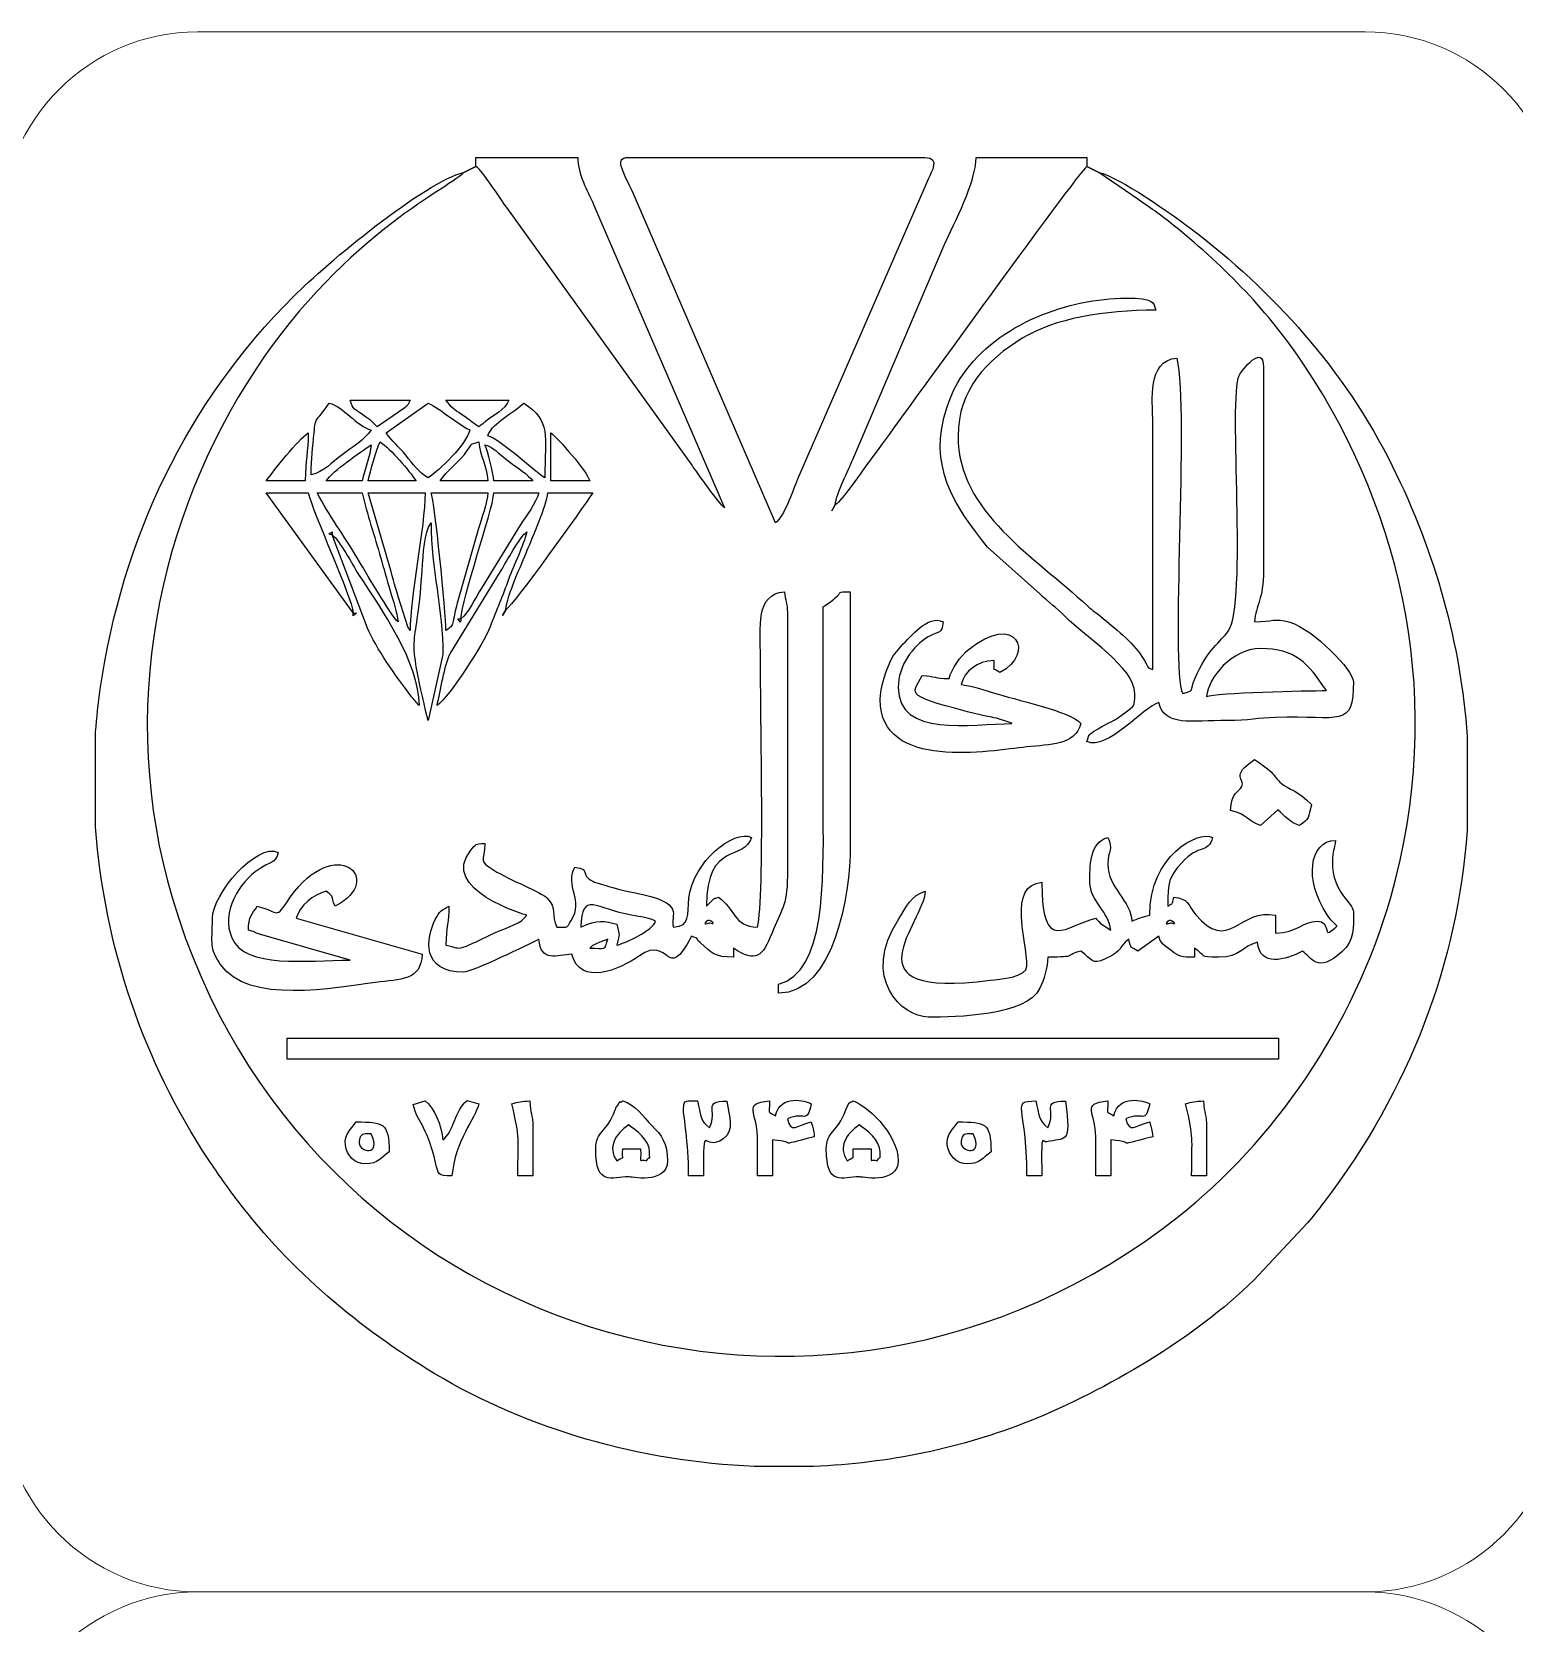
# Model space of a CAD drawing. Header units: millimetres. Extents: x -591 to 604, y 170 to 320.
# Drawn here: x -490.3 to -442.9, y 269.1 to 319.9 of the extents above; entities that cross this region are included whole.
import ezdxf

# ---------------------------------------------------------------- set-up
doc = ezdxf.new("R2010")
doc.units = ezdxf.units.MM
doc.header["$MEASUREMENT"] = 0
doc.layers.add('Layer 1', color=7, linetype='Continuous')

msp = doc.modelspace()

# ---------------------------------------------------------------- linework, layer by layer
at = {"layer": 'Layer 1', "color": 250, "lineweight": 18}
for points in [[(-484.9708, 319.8725), (-484.9708, 319.8725), (-447.6834, 319.8725), (-447.6834, 319.8725), (-444.2375, 319.8725), (-441.4271, 317.0621), (-441.4271, 313.6162), (-441.4271, 313.6162), (-441.4271, 276.3288), (-441.4271, 276.3288), (-441.4271, 272.8829), (-444.2375, 270.0725), (-447.6834, 270.0725), (-447.6834, 270.0725), (-484.9708, 270.0725), (-484.9708, 270.0725), (-488.4167, 270.0725), (-491.2271, 272.8829), (-491.2271, 276.3288), (-491.2271, 276.3288), (-491.2271, 313.6162), (-491.2271, 313.6162), (-491.2271, 317.0621), (-488.4167, 319.8725), (-484.9708, 319.8725)], [(-484.9708, 270.0725), (-484.9708, 270.0725), (-447.6834, 270.0725), (-447.6834, 270.0725), (-444.2375, 270.0725), (-441.4271, 267.2621), (-441.4271, 263.8162), (-441.4271, 263.8162), (-441.4271, 226.5288), (-441.4271, 226.5288), (-441.4271, 223.0829), (-444.2375, 220.2725), (-447.6834, 220.2725), (-447.6834, 220.2725), (-484.9708, 220.2725), (-484.9708, 220.2725), (-488.4167, 220.2725), (-491.2271, 223.0829), (-491.2271, 226.5288), (-491.2271, 226.5288), (-491.2271, 263.8162), (-491.2271, 263.8162), (-491.2271, 267.2621), (-488.4167, 270.0725), (-484.9708, 270.0725)]]:
    msp.add_open_spline(points, degree=3, knots=[0, 0, 0, 0, 0.125, 0.125, 0.125, 0.25, 0.25, 0.25, 0.375, 0.375, 0.375, 0.5, 0.5, 0.5, 0.625, 0.625, 0.625, 0.75, 0.75, 0.75, 0.875, 0.875, 0.875, 1, 1, 1, 1], dxfattribs=at)
at = {"layer": 'Layer 1', "color": 240}
for points, knots in [([(-476.2717, 315.4831), (-476.2717, 315.4831), (-476.4629, 315.3875), (-476.4629, 315.3875), (-476.4629, 315.3875), (-476.2717, 315.4831), (-476.2717, 315.4831)], [0, 0, 0, 0, 0.5, 0.5, 0.5, 1, 1, 1, 1]), ([(-476.0804, 315.5787), (-476.0804, 315.5787), (-476.2717, 315.4831), (-476.2717, 315.4831), (-476.2717, 315.4831), (-476.0804, 315.5787), (-476.0804, 315.5787)], [0, 0, 0, 0, 0.5, 0.5, 0.5, 1, 1, 1, 1]), ([(-476.0804, 315.5787), (-475.8498, 315.4096), (-475.3298, 314.5777), (-475.0973, 314.267), (-475.0973, 314.267), (-469.1768, 306.0356), (-469.1768, 306.0356), (-469.0064, 305.7854), (-468.3075, 304.7977), (-468.1439, 304.678), (-468.1439, 304.678), (-472.3247, 314.3622), (-472.3247, 314.3622), (-472.5188, 314.8163), (-472.8294, 315.3037), (-472.8294, 315.8656), (-472.8294, 315.8656), (-476.0804, 315.8656), (-476.0804, 315.8656), (-476.0804, 315.8656), (-476.0804, 315.5787), (-476.0804, 315.5787)], [0, 0, 0, 0, 0.1428571, 0.1428571, 0.1428571, 0.2857143, 0.2857143, 0.2857143, 0.4285714, 0.4285714, 0.4285714, 0.5714286, 0.5714286, 0.5714286, 0.7142857, 0.7142857, 0.7142857, 0.8571429, 0.8571429, 0.8571429, 1, 1, 1, 1]), ([(-466.5184, 304.1999), (-466.2313, 304.4104), (-465.9843, 305.1724), (-465.8081, 305.5932), (-465.8081, 305.5932), (-461.6333, 315.1944), (-461.6333, 315.1944), (-461.5437, 315.3854), (-461.2409, 315.8656), (-461.7375, 315.8656), (-461.7375, 315.8656), (-471.2037, 315.8656), (-471.2037, 315.8656), (-471.7265, 315.8656), (-471.3204, 315.3359), (-470.9862, 314.5534), (-470.9862, 314.5534), (-466.5184, 304.1999), (-466.5184, 304.1999)], [0, 0, 0, 0, 0.1666667, 0.1666667, 0.1666667, 0.3333333, 0.3333333, 0.3333333, 0.5, 0.5, 0.5, 0.6666667, 0.6666667, 0.6666667, 0.8333333, 0.8333333, 0.8333333, 1, 1, 1, 1]), ([(-464.606, 304.7736), (-464.3844, 304.922), (-463.8098, 305.7717), (-463.595, 306.0575), (-462.8963, 306.9873), (-456.8695, 315.3622), (-456.5739, 315.5787), (-456.5739, 315.5787), (-456.5739, 315.8656), (-456.5739, 315.8656), (-456.5739, 315.8656), (-460.1119, 315.8656), (-460.1119, 315.8656), (-460.1119, 315.0549), (-460.8009, 313.802), (-461.131, 313.06), (-461.131, 313.06), (-464.0459, 306.2215), (-464.0459, 306.2215), (-464.1788, 305.8995), (-464.576, 305.1346), (-464.606, 304.7736)], [0, 0, 0, 0, 0.1428571, 0.1428571, 0.1428571, 0.2857143, 0.2857143, 0.2857143, 0.4285714, 0.4285714, 0.4285714, 0.5714286, 0.5714286, 0.5714286, 0.7142857, 0.7142857, 0.7142857, 0.8571429, 0.8571429, 0.8571429, 1, 1, 1, 1]), ([(-456.3826, 315.4831), (-456.3826, 315.4831), (-456.5739, 315.5787), (-456.5739, 315.5787), (-456.5739, 315.5787), (-456.3826, 315.4831), (-456.3826, 315.4831)], [0, 0, 0, 0, 0.5, 0.5, 0.5, 1, 1, 1, 1]), ([(-456.1914, 315.3875), (-456.1914, 315.3875), (-456.3826, 315.4831), (-456.3826, 315.4831), (-456.3826, 315.4831), (-456.1914, 315.3875), (-456.1914, 315.3875)], [0, 0, 0, 0, 0.5, 0.5, 0.5, 1, 1, 1, 1]), ([(-456.1914, 315.3875), (-456.1914, 315.3875), (-454.9483, 314.527), (-454.9483, 314.527), (-454.4948, 314.2247), (-454.1726, 313.9902), (-453.7355, 313.6364), (-452.1436, 312.3483), (-450.7657, 310.9385), (-449.6313, 309.2301), (-446.4321, 304.4115), (-445.1158, 298.4305), (-446.8599, 292.2866), (-448.0536, 288.0813), (-450.6396, 284.438), (-453.65, 282.0562), (-465.0312, 273.0512), (-481.6424, 278.2985), (-485.7731, 292.2121), (-487.544, 298.177), (-486.2536, 304.354), (-483.0992, 309.1151), (-480.215, 313.4681), (-476.7682, 314.9707), (-476.4629, 315.3875), (-477.7107, 315.0968), (-480.8737, 312.4586), (-481.8892, 311.4432), (-485.3412, 307.9916), (-487.3731, 303.7153), (-488.0759, 298.8881), (-488.1414, 298.4392), (-488.1904, 297.9872), (-488.2241, 297.5331), (-488.2241, 297.5331), (-488.2241, 294.4858), (-488.2241, 294.4858), (-487.9492, 290.6946), (-486.6712, 286.9401), (-484.629, 283.8897), (-484.2884, 283.381), (-484.0405, 283.0306), (-483.6763, 282.5477), (-482.0164, 280.3463), (-479.7688, 278.46), (-477.4139, 277.0489), (-474.3971, 275.2412), (-470.8101, 274.2299), (-467.1913, 274.0793), (-467.1913, 274.0793), (-465.2984, 274.0793), (-465.2984, 274.0793), (-462.9227, 274.1787), (-460.5737, 274.6554), (-458.4043, 275.5271), (-455.9533, 276.5121), (-453.1097, 278.181), (-451.2412, 280.0297), (-451.2412, 280.0297), (-449.5262, 281.8528), (-449.5262, 281.8528), (-449.3473, 282.0643), (-449.1729, 282.2916), (-449.019, 282.4928), (-446.2563, 286.1041), (-444.7255, 290.1925), (-444.4301, 294.3787), (-444.4301, 294.3787), (-444.4301, 297.3939), (-444.4301, 297.3939), (-444.6348, 300.3065), (-445.4311, 303.2224), (-446.8206, 306.0167), (-448.3373, 309.0669), (-450.6182, 311.6047), (-453.2818, 313.6118), (-453.8478, 314.0384), (-455.537, 315.2351), (-456.1914, 315.3875)], [0, 0, 0, 0, 0.0384615, 0.0384615, 0.0384615, 0.0769231, 0.0769231, 0.0769231, 0.1153846, 0.1153846, 0.1153846, 0.1538462, 0.1538462, 0.1538462, 0.1923077, 0.1923077, 0.1923077, 0.2307692, 0.2307692, 0.2307692, 0.2692308, 0.2692308, 0.2692308, 0.3076923, 0.3076923, 0.3076923, 0.3461538, 0.3461538, 0.3461538, 0.3846154, 0.3846154, 0.3846154, 0.4230769, 0.4230769, 0.4230769, 0.4615385, 0.4615385, 0.4615385, 0.5, 0.5, 0.5, 0.5384615, 0.5384615, 0.5384615, 0.5769231, 0.5769231, 0.5769231, 0.6153846, 0.6153846, 0.6153846, 0.6538462, 0.6538462, 0.6538462, 0.6923077, 0.6923077, 0.6923077, 0.7307692, 0.7307692, 0.7307692, 0.7692308, 0.7692308, 0.7692308, 0.8076923, 0.8076923, 0.8076923, 0.8461538, 0.8461538, 0.8461538, 0.8846154, 0.8846154, 0.8846154, 0.9230769, 0.9230769, 0.9230769, 0.9615385, 0.9615385, 0.9615385, 1, 1, 1, 1]), ([(-455.044, 298.7495), (-455.044, 298.286), (-455.059, 298.3803), (-455.3233, 298.1682), (-455.7597, 297.8179), (-455.866, 297.8425), (-456.2166, 297.6272), (-456.4299, 297.4963), (-456.5037, 297.4824), (-456.5739, 297.2195), (-455.9164, 296.9155), (-454.7483, 298.3373), (-454.2791, 298.4626), (-454.0972, 297.6823), (-453.2518, 297.8929), (-452.0795, 297.8886), (-451.4164, 297.8862), (-451.0869, 297.9716), (-450.5529, 297.9877), (-448.4672, 298.0501), (-448.0636, 297.6229), (-448.0636, 299.1319), (-448.0636, 299.489), (-449.3272, 300.8026), (-450.0961, 301.0268), (-450.5825, 301.1686), (-450.6479, 301.0443), (-451.2192, 301.0443), (-451.1758, 301.5662), (-450.9323, 301.7736), (-450.9323, 302.67), (-450.9323, 302.67), (-450.9323, 309.1721), (-450.9323, 309.1721), (-450.9323, 309.9439), (-451.6365, 309.0628), (-451.7136, 308.9017), (-452.0531, 308.1923), (-451.437, 301.5926), (-452.0589, 300.7368), (-452.2944, 300.4128), (-452.7279, 300.1596), (-453.1261, 299.222), (-453.298, 298.8171), (-453.1162, 298.8558), (-453.514, 298.7495), (-453.9256, 299.6073), (-453.2998, 307.7185), (-453.7053, 309.4589), (-454.6651, 309.3791), (-454.4706, 308.0296), (-454.4703, 307.5466), (-454.4703, 307.5466), (-454.4703, 299.5144), (-454.4703, 299.5144), (-454.6752, 299.5971), (-454.5582, 299.5253), (-454.8158, 299.9339), (-455.1065, 300.3949), (-455.7052, 300.8529), (-456.1254, 301.206), (-456.3189, 301.3687), (-456.3572, 301.3644), (-456.5508, 301.5456), (-458.2544, 303.1403), (-460.6856, 304.521), (-460.6856, 306.9728), (-460.6856, 308.4435), (-459.7574, 309.4092), (-458.6389, 310.0897), (-457.5992, 310.7222), (-456.0236, 310.989), (-454.3746, 310.989), (-454.4432, 311.2456), (-454.4245, 311.3715), (-455.3308, 311.3715), (-457.1289, 311.3715), (-459.4113, 310.5647), (-460.5349, 308.9259), (-460.7655, 308.5895), (-460.8964, 308.3163), (-461.037, 307.8981), (-461.6705, 306.0133), (-460.8116, 304.7585), (-459.745, 303.4192), (-459.745, 303.4192), (-458.0798, 301.929), (-458.0798, 301.929), (-457.7734, 301.6369), (-457.5707, 301.5192), (-457.2678, 301.2111), (-456.6292, 300.562), (-455.044, 299.5869), (-455.044, 298.7495)], [0, 0, 0, 0, 0.0322581, 0.0322581, 0.0322581, 0.0645161, 0.0645161, 0.0645161, 0.0967742, 0.0967742, 0.0967742, 0.1290323, 0.1290323, 0.1290323, 0.1612903, 0.1612903, 0.1612903, 0.1935484, 0.1935484, 0.1935484, 0.2258065, 0.2258065, 0.2258065, 0.2580645, 0.2580645, 0.2580645, 0.2903226, 0.2903226, 0.2903226, 0.3225806, 0.3225806, 0.3225806, 0.3548387, 0.3548387, 0.3548387, 0.3870968, 0.3870968, 0.3870968, 0.4193548, 0.4193548, 0.4193548, 0.4516129, 0.4516129, 0.4516129, 0.483871, 0.483871, 0.483871, 0.516129, 0.516129, 0.516129, 0.5483871, 0.5483871, 0.5483871, 0.5806452, 0.5806452, 0.5806452, 0.6129032, 0.6129032, 0.6129032, 0.6451613, 0.6451613, 0.6451613, 0.6774194, 0.6774194, 0.6774194, 0.7096774, 0.7096774, 0.7096774, 0.7419355, 0.7419355, 0.7419355, 0.7741935, 0.7741935, 0.7741935, 0.8064516, 0.8064516, 0.8064516, 0.8387097, 0.8387097, 0.8387097, 0.8709677, 0.8709677, 0.8709677, 0.9032258, 0.9032258, 0.9032258, 0.9354839, 0.9354839, 0.9354839, 0.9677419, 0.9677419, 0.9677419, 1, 1, 1, 1]), ([(-481.3395, 305.7298), (-480.9325, 305.8246), (-480.6958, 306.1187), (-480.3563, 306.3721), (-480.0167, 306.6254), (-479.6435, 306.8409), (-479.4271, 307.1641), (-479.8867, 307.2869), (-480.3063, 307.902), (-480.7657, 308.0246), (-481.2212, 307.3447), (-481.197, 307.6277), (-481.2476, 307.0723), (-481.2917, 306.5869), (-481.3395, 306.2771), (-481.3395, 305.7298)], [0, 0, 0, 0, 0.2, 0.2, 0.2, 0.4, 0.4, 0.4, 0.6, 0.6, 0.6, 0.8, 0.8, 0.8, 1, 1, 1, 1]), ([(-479.2358, 307.2597), (-479.2358, 307.2597), (-478.386, 307.8442), (-478.386, 307.8442), (-478.2427, 307.9789), (-478.2625, 307.9037), (-478.184, 308.1203), (-478.184, 308.1203), (-480.0964, 308.1203), (-480.0964, 308.1203), (-480.0116, 307.8024), (-479.9366, 307.8212), (-479.7017, 307.6546), (-479.5223, 307.5275), (-479.3596, 307.4285), (-479.2358, 307.2597)], [0, 0, 0, 0, 0.2, 0.2, 0.2, 0.4, 0.4, 0.4, 0.6, 0.6, 0.6, 0.8, 0.8, 0.8, 1, 1, 1, 1]), ([(-478.9489, 307.0685), (-478.7548, 306.7785), (-478.5525, 306.6596), (-478.32, 306.3588), (-478.0813, 306.0499), (-477.913, 305.8368), (-477.6103, 305.6342), (-477.2295, 305.8891), (-476.399, 306.6875), (-476.2717, 307.1641), (-476.7901, 307.4384), (-477.0919, 307.7505), (-477.6103, 308.0246), (-477.6103, 308.0246), (-478.9489, 307.0685), (-478.9489, 307.0685)], [0, 0, 0, 0, 0.2, 0.2, 0.2, 0.4, 0.4, 0.4, 0.6, 0.6, 0.6, 0.8, 0.8, 0.8, 1, 1, 1, 1]), ([(-475.9848, 307.2597), (-475.9848, 307.2597), (-475.8821, 307.3482), (-475.8821, 307.3482), (-475.8672, 307.3606), (-475.7986, 307.4186), (-475.778, 307.4355), (-475.5218, 307.6437), (-475.1473, 307.7922), (-475.0286, 308.1203), (-475.0286, 308.1203), (-477.0366, 308.1203), (-477.0366, 308.1203), (-476.8847, 307.8935), (-476.7822, 307.8195), (-476.5406, 307.6602), (-476.3092, 307.5077), (-476.1837, 307.3928), (-475.9848, 307.2597)], [0, 0, 0, 0, 0.1666667, 0.1666667, 0.1666667, 0.3333333, 0.3333333, 0.3333333, 0.5, 0.5, 0.5, 0.6666667, 0.6666667, 0.6666667, 0.8333333, 0.8333333, 0.8333333, 1, 1, 1, 1]), ([(-475.6979, 306.9728), (-475.3256, 306.8734), (-474.2832, 305.9035), (-473.8812, 305.6342), (-473.8812, 307.0135), (-473.6653, 307.432), (-474.5505, 308.0246), (-475.0429, 307.5967), (-475.6, 307.3394), (-475.6979, 306.9728)], [0, 0, 0, 0, 0.3333333, 0.3333333, 0.3333333, 0.6666667, 0.6666667, 0.6666667, 1, 1, 1, 1]), ([(-482.7737, 305.5386), (-482.7737, 305.5386), (-481.5307, 305.5386), (-481.5307, 305.5386), (-481.5307, 306.2073), (-481.4351, 306.4528), (-481.4351, 307.0685), (-481.7547, 306.8546), (-482.5434, 305.8827), (-482.7737, 305.5386)], [0, 0, 0, 0, 0.3333333, 0.3333333, 0.3333333, 0.6666667, 0.6666667, 0.6666667, 1, 1, 1, 1]), ([(-473.6899, 305.5386), (-473.6899, 305.5386), (-472.4469, 305.5386), (-472.4469, 305.5386), (-472.532, 305.8573), (-473.4681, 306.906), (-473.6899, 307.0685), (-473.6899, 307.0685), (-473.6899, 305.5386), (-473.6899, 305.5386)], [0, 0, 0, 0, 0.3333333, 0.3333333, 0.3333333, 0.6666667, 0.6666667, 0.6666667, 1, 1, 1, 1]), ([(-480.8614, 305.5386), (-480.8614, 305.5386), (-479.714, 305.5386), (-479.714, 305.5386), (-479.6298, 305.8995), (-479.4562, 306.3367), (-479.4271, 306.686), (-479.7859, 306.4458), (-480.6407, 305.8679), (-480.8614, 305.5386)], [0, 0, 0, 0, 0.3333333, 0.3333333, 0.3333333, 0.6666667, 0.6666667, 0.6666667, 1, 1, 1, 1]), ([(-479.5227, 305.5386), (-479.5227, 305.5386), (-477.9928, 305.5386), (-477.9928, 305.5386), (-478.2173, 305.8737), (-478.8044, 306.5568), (-479.1402, 306.7816), (-479.2685, 306.5145), (-479.447, 305.8634), (-479.5227, 305.5386)], [0, 0, 0, 0, 0.3333333, 0.3333333, 0.3333333, 0.6666667, 0.6666667, 0.6666667, 1, 1, 1, 1]), ([(-477.2278, 305.5386), (-477.2278, 305.5386), (-475.6979, 305.5386), (-475.6979, 305.5386), (-475.7393, 306.0354), (-475.947, 306.3277), (-475.9848, 306.7816), (-476.3148, 306.6935), (-476.1526, 306.7722), (-476.4494, 306.3857), (-476.695, 306.066), (-476.9993, 305.8798), (-477.2278, 305.5386)], [0, 0, 0, 0, 0.25, 0.25, 0.25, 0.5, 0.5, 0.5, 0.75, 0.75, 0.75, 1, 1, 1, 1]), ([(-475.5066, 305.5386), (-475.5066, 305.5386), (-474.2637, 305.5386), (-474.2637, 305.5386), (-474.4112, 305.7402), (-474.7666, 305.9614), (-475.0021, 306.1388), (-475.4479, 306.4747), (-475.4849, 306.6037), (-475.7935, 306.686), (-475.7033, 306.4979), (-475.5286, 305.8025), (-475.5066, 305.5386)], [0, 0, 0, 0, 0.25, 0.25, 0.25, 0.5, 0.5, 0.5, 0.75, 0.75, 0.75, 1, 1, 1, 1]), ([(-480.0008, 301.3313), (-480.0416, 301.8214), (-481.2909, 304.5372), (-481.4351, 305.156), (-481.4351, 305.156), (-482.7737, 305.156), (-482.7737, 305.156), (-482.7737, 305.156), (-480.0008, 301.3313), (-480.0008, 301.3313)], [0, 0, 0, 0, 0.3333333, 0.3333333, 0.3333333, 0.6666667, 0.6666667, 0.6666667, 1, 1, 1, 1]), ([(-478.5665, 301.0443), (-478.5918, 301.348), (-478.7272, 301.713), (-478.8201, 302.0338), (-478.9284, 302.4078), (-479.0316, 302.7603), (-479.1194, 303.0731), (-479.3175, 303.7783), (-479.5559, 304.4774), (-479.714, 305.156), (-479.714, 305.156), (-481.1482, 305.156), (-481.1482, 305.156), (-480.7618, 304.4256), (-480.3065, 303.8096), (-479.8743, 303.0833), (-479.669, 302.7382), (-478.7643, 301.1892), (-478.5665, 301.0443)], [0, 0, 0, 0, 0.1666667, 0.1666667, 0.1666667, 0.3333333, 0.3333333, 0.3333333, 0.5, 0.5, 0.5, 0.6666667, 0.6666667, 0.6666667, 0.8333333, 0.8333333, 0.8333333, 1, 1, 1, 1]), ([(-478.184, 300.7576), (-478.184, 301.8683), (-477.706, 304.0569), (-477.706, 305.156), (-477.706, 305.156), (-479.5227, 305.156), (-479.5227, 305.156), (-479.5227, 305.156), (-478.8741, 302.9361), (-478.8741, 302.9361), (-478.759, 302.5262), (-478.6705, 302.2169), (-478.5553, 301.8206), (-478.5553, 301.8206), (-478.2538, 300.8789), (-478.2538, 300.8789), (-478.2456, 300.8624), (-478.226, 300.831), (-478.2192, 300.818), (-478.2123, 300.8049), (-478.1974, 300.7766), (-478.184, 300.7576)], [0, 0, 0, 0, 0.1428571, 0.1428571, 0.1428571, 0.2857143, 0.2857143, 0.2857143, 0.4285714, 0.4285714, 0.4285714, 0.5714286, 0.5714286, 0.5714286, 0.7142857, 0.7142857, 0.7142857, 0.8571429, 0.8571429, 0.8571429, 1, 1, 1, 1]), ([(-477.0366, 300.7576), (-476.7383, 300.976), (-476.8853, 300.8874), (-476.6334, 301.7886), (-476.6334, 301.7886), (-475.9961, 304.0198), (-475.9961, 304.0198), (-475.9015, 304.3439), (-475.7252, 304.829), (-475.6979, 305.156), (-475.6979, 305.156), (-477.5147, 305.156), (-477.5147, 305.156), (-477.3966, 304.91), (-477.0366, 301.313), (-477.0366, 300.7576)], [0, 0, 0, 0, 0.2, 0.2, 0.2, 0.4, 0.4, 0.4, 0.6, 0.6, 0.6, 0.8, 0.8, 0.8, 1, 1, 1, 1]), ([(-476.5585, 301.1399), (-476.3241, 301.3117), (-476.0915, 301.8235), (-475.9077, 302.1148), (-475.9077, 302.1148), (-474.6647, 304.1228), (-474.6647, 304.1228), (-474.481, 304.4145), (-474.1601, 304.8278), (-474.0724, 305.156), (-474.0724, 305.156), (-475.5066, 305.156), (-475.5066, 305.156), (-475.5592, 304.524), (-476.5447, 301.7594), (-476.5585, 301.1399)], [0, 0, 0, 0, 0.2, 0.2, 0.2, 0.4, 0.4, 0.4, 0.6, 0.6, 0.6, 0.8, 0.8, 0.8, 1, 1, 1, 1]), ([(-475.1242, 301.4269), (-474.8545, 301.6074), (-472.6776, 304.6687), (-472.3511, 305.156), (-472.3511, 305.156), (-473.7855, 305.156), (-473.7855, 305.156), (-473.818, 304.7663), (-474.2975, 303.685), (-474.4411, 303.3256), (-474.6223, 302.8723), (-475.0856, 301.8902), (-475.1242, 301.4269)], [0, 0, 0, 0, 0.25, 0.25, 0.25, 0.5, 0.5, 0.5, 0.75, 0.75, 0.75, 1, 1, 1, 1]), ([(-464.606, 304.7736), (-464.606, 304.7736), (-464.716, 304.5872), (-464.716, 304.5872), (-464.716, 304.5872), (-464.606, 304.7736), (-464.606, 304.7736)], [0, 0, 0, 0, 0.5, 0.5, 0.5, 1, 1, 1, 1]), ([(-480.6701, 303.8174), (-480.6701, 303.8174), (-480.6701, 303.913), (-480.6701, 303.913), (-480.6701, 303.913), (-480.7817, 303.8333), (-480.7817, 303.8333), (-480.7817, 303.8333), (-480.6701, 303.8174), (-480.6701, 303.8174)], [0, 0, 0, 0, 0.3333333, 0.3333333, 0.3333333, 0.6666667, 0.6666667, 0.6666667, 1, 1, 1, 1]), ([(-480.6701, 303.8174), (-480.6701, 303.8174), (-479.5376, 300.8383), (-479.5376, 300.8383), (-479.2966, 300.2315), (-478.5944, 299.2434), (-478.1585, 298.6793), (-478.0646, 298.5581), (-477.9818, 298.4644), (-477.8972, 298.367), (-477.9289, 299.7936), (-479.0262, 301.3132), (-479.8283, 302.5556), (-480.028, 302.8649), (-480.4408, 303.6493), (-480.6701, 303.8174)], [0, 0, 0, 0, 0.2, 0.2, 0.2, 0.4, 0.4, 0.4, 0.6, 0.6, 0.6, 0.8, 0.8, 0.8, 1, 1, 1, 1]), ([(-477.6103, 297.8889), (-477.6103, 297.8889), (-477.1322, 299.9925), (-477.1322, 299.9925), (-477.1322, 301.4315), (-477.5147, 302.7305), (-477.5147, 304.1999), (-477.7396, 303.8761), (-477.7605, 303.2323), (-477.7982, 302.6666), (-477.9913, 299.7816), (-478.3384, 301.0142), (-477.6103, 297.8889)], [0, 0, 0, 0, 0.25, 0.25, 0.25, 0.5, 0.5, 0.5, 0.75, 0.75, 0.75, 1, 1, 1, 1]), ([(-477.3234, 298.367), (-476.892, 298.6832), (-475.851, 300.3167), (-475.6293, 300.8802), (-475.4177, 301.4177), (-475.2249, 301.8804), (-475.0397, 302.3942), (-474.8686, 302.8696), (-474.5616, 303.4549), (-474.4549, 303.913), (-474.6847, 303.7446), (-475.0965, 302.961), (-475.2967, 302.6513), (-475.2967, 302.6513), (-476.8955, 300.0426), (-476.8955, 300.0426), (-477.0927, 299.627), (-477.2118, 298.8466), (-477.3234, 298.367)], [0, 0, 0, 0, 0.1666667, 0.1666667, 0.1666667, 0.3333333, 0.3333333, 0.3333333, 0.5, 0.5, 0.5, 0.6666667, 0.6666667, 0.6666667, 0.8333333, 0.8333333, 0.8333333, 1, 1, 1, 1]), ([(-467.0921, 291.2911), (-467.8585, 291.3081), (-467.8033, 291.8912), (-468.3351, 292.2473), (-468.5092, 292.2007), (-468.432, 292.2274), (-468.5297, 292.1549), (-468.5297, 292.1549), (-468.7176, 291.9605), (-468.7176, 291.9605), (-468.7176, 294.0652), (-467.4905, 293.3842), (-467.2833, 294.1597), (-467.8468, 294.4202), (-469.1392, 293.3889), (-469.2781, 292.2339), (-469.3463, 291.6663), (-469.2158, 291.3371), (-469.7694, 291.2911), (-469.9322, 291.6852), (-469.2696, 292.061), (-471.0528, 292.3982), (-471.5238, 292.4871), (-471.6852, 292.5497), (-472.1114, 292.6783), (-472.1165, 292.6798), (-472.3185, 292.7421), (-472.3291, 292.7475), (-472.8224, 292.9959), (-472.3655, 293.1423), (-472.9248, 293.2035), (-473.2524, 292.6205), (-472.6178, 292.1368), (-473.0396, 291.5039), (-473.2204, 291.2326), (-473.0874, 291.3002), (-473.4986, 291.2911), (-473.6866, 291.6829), (-473.4787, 291.895), (-473.8086, 292.2241), (-473.995, 292.4101), (-475.0138, 292.8026), (-475.5083, 293.1086), (-476.033, 293.4335), (-475.8069, 293.3706), (-475.7935, 293.9685), (-476.1173, 293.9415), (-476.068, 293.9611), (-476.2438, 293.7493), (-477.2817, 292.4975), (-474.4817, 291.6757), (-474.4549, 291.6736), (-474.6641, 291.3879), (-474.951, 291.352), (-475.5041, 291.0971), (-476.7453, 290.5253), (-476.4495, 290.5806), (-477.0366, 290.7174), (-477.0366, 291.2979), (-476.9409, 291.4835), (-476.9409, 291.9605), (-477.1707, 291.8389), (-477.2496, 291.8046), (-477.3801, 291.5387), (-477.6751, 290.9373), (-477.8392, 289.8567), (-476.4629, 289.8567), (-476.2252, 289.8567), (-474.3749, 290.7485), (-474.0724, 290.9085), (-474.0106, 290.1655), (-473.4974, 290.3908), (-473.0206, 290.4304), (-472.7449, 289.398), (-471.5064, 289.9298), (-470.8604, 290.379), (-469.8476, 291.0832), (-470.0272, 289.4329), (-469.1957, 291.0041), (-468.8272, 290.8708), (-469.1737, 291.022), (-468.9223, 290.7994), (-468.5513, 290.4709), (-468.4679, 290.3348), (-467.857, 290.3348), (-467.857, 290.3348), (-467.857, 290.6216), (-467.857, 290.6216), (-467.1367, 290.1391), (-466.9286, 290.3447), (-466.6264, 291.1121), (-466.3653, 291.7752), (-466.1359, 291.9724), (-466.1359, 292.9166), (-466.1359, 292.9166), (-466.1359, 301.3313), (-466.1359, 301.3313), (-466.1359, 301.661), (-466.2066, 301.7015), (-466.2315, 302.0006), (-467.1597, 301.9234), (-466.9966, 300.8883), (-466.9965, 299.8969), (-466.9963, 298.0505), (-466.8571, 292.2997), (-467.0921, 291.2911)], [0, 0, 0, 0, 0.0285714, 0.0285714, 0.0285714, 0.0571429, 0.0571429, 0.0571429, 0.0857143, 0.0857143, 0.0857143, 0.1142857, 0.1142857, 0.1142857, 0.1428571, 0.1428571, 0.1428571, 0.1714286, 0.1714286, 0.1714286, 0.2, 0.2, 0.2, 0.2285714, 0.2285714, 0.2285714, 0.2571429, 0.2571429, 0.2571429, 0.2857143, 0.2857143, 0.2857143, 0.3142857, 0.3142857, 0.3142857, 0.3428571, 0.3428571, 0.3428571, 0.3714286, 0.3714286, 0.3714286, 0.4, 0.4, 0.4, 0.4285714, 0.4285714, 0.4285714, 0.4571429, 0.4571429, 0.4571429, 0.4857143, 0.4857143, 0.4857143, 0.5142857, 0.5142857, 0.5142857, 0.5428571, 0.5428571, 0.5428571, 0.5714286, 0.5714286, 0.5714286, 0.6, 0.6, 0.6, 0.6285714, 0.6285714, 0.6285714, 0.6571429, 0.6571429, 0.6571429, 0.6857143, 0.6857143, 0.6857143, 0.7142857, 0.7142857, 0.7142857, 0.7428571, 0.7428571, 0.7428571, 0.7714286, 0.7714286, 0.7714286, 0.8, 0.8, 0.8, 0.8285714, 0.8285714, 0.8285714, 0.8571429, 0.8571429, 0.8571429, 0.8857143, 0.8857143, 0.8857143, 0.9142857, 0.9142857, 0.9142857, 0.9428571, 0.9428571, 0.9428571, 0.9714286, 0.9714286, 0.9714286, 1, 1, 1, 1]), ([(-464.9885, 301.5225), (-464.9885, 299.2913), (-464.9885, 297.0602), (-464.9885, 294.8291), (-464.9885, 292.8472), (-464.9033, 289.8283), (-466.4227, 289.4742), (-466.4227, 289.4742), (-466.4227, 289.1873), (-466.4227, 289.1873), (-464.6472, 289.1873), (-464.1279, 292.3273), (-464.1279, 293.8728), (-464.1279, 293.8728), (-464.1279, 302.0006), (-464.1279, 302.0006), (-464.5894, 301.9903), (-464.3704, 301.9958), (-464.6064, 301.8096), (-464.6082, 301.8082), (-464.686, 301.7342), (-464.7604, 301.677), (-464.8656, 301.5959), (-464.9054, 301.578), (-464.9885, 301.5225)], [0, 0, 0, 0, 0.125, 0.125, 0.125, 0.25, 0.25, 0.25, 0.375, 0.375, 0.375, 0.5, 0.5, 0.5, 0.625, 0.625, 0.625, 0.75, 0.75, 0.75, 0.875, 0.875, 0.875, 1, 1, 1, 1]), ([(-480.0008, 301.3313), (-480.0008, 301.3313), (-480.0008, 301.2357), (-480.0008, 301.2357), (-480.0008, 301.2357), (-479.8892, 301.3154), (-479.8892, 301.3154), (-479.8892, 301.3154), (-480.0008, 301.3313), (-480.0008, 301.3313)], [0, 0, 0, 0, 0.3333333, 0.3333333, 0.3333333, 0.6666667, 0.6666667, 0.6666667, 1, 1, 1, 1]), ([(-475.1242, 301.4269), (-475.1242, 301.4269), (-475.2342, 301.2403), (-475.2342, 301.2403), (-475.2342, 301.2403), (-475.1242, 301.4269), (-475.1242, 301.4269)], [0, 0, 0, 0, 0.5, 0.5, 0.5, 1, 1, 1, 1]), ([(-463.1718, 298.5582), (-463.1718, 296.2664), (-459.6503, 296.92), (-458.5032, 297.0452), (-457.7419, 297.1285), (-456.9526, 297.0916), (-456.7651, 297.7932), (-457.0386, 298.1665), (-458.9562, 298.5844), (-459.5264, 298.7612), (-459.7789, 298.8396), (-460.301, 299.0123), (-460.59, 299.0363), (-460.4769, 299.46), (-460.0805, 299.7892), (-459.5382, 299.8013), (-459.5011, 299.3572), (-459.6406, 299.6341), (-459.3468, 299.4187), (-458.2048, 300.0232), (-458.8172, 301.3947), (-460.3617, 300.1468), (-460.5945, 299.959), (-460.8994, 299.5412), (-460.9723, 299.2275), (-461.453, 299.2275), (-461.4005, 299.3136), (-461.833, 299.3232), (-462.1768, 298.6736), (-462.4616, 298.701), (-459.9424, 298.0583), (-459.8053, 298.0234), (-459.6847, 298.0107), (-459.4632, 297.9638), (-459.4632, 297.9638), (-459.028, 297.8252), (-459.028, 297.8252), (-459.0139, 297.8191), (-458.9845, 297.806), (-458.9643, 297.7932), (-460.259, 297.7932), (-462.598, 297.3294), (-462.598, 298.9407), (-462.598, 299.6393), (-462.1271, 300.2754), (-461.6365, 300.561), (-461.2629, 300.7785), (-461.2102, 300.6188), (-461.1637, 301.0443), (-461.651, 301.2698), (-462.1833, 300.5689), (-462.495, 300.2721), (-462.495, 300.2721), (-462.7544, 299.9578), (-462.7544, 299.9578), (-462.9734, 299.6085), (-463.1718, 298.8962), (-463.1718, 298.5582)], [0, 0, 0, 0, 0.0526316, 0.0526316, 0.0526316, 0.1052632, 0.1052632, 0.1052632, 0.1578947, 0.1578947, 0.1578947, 0.2105263, 0.2105263, 0.2105263, 0.2631579, 0.2631579, 0.2631579, 0.3157895, 0.3157895, 0.3157895, 0.3684211, 0.3684211, 0.3684211, 0.4210526, 0.4210526, 0.4210526, 0.4736842, 0.4736842, 0.4736842, 0.5263158, 0.5263158, 0.5263158, 0.5789474, 0.5789474, 0.5789474, 0.6315789, 0.6315789, 0.6315789, 0.6842105, 0.6842105, 0.6842105, 0.7368421, 0.7368421, 0.7368421, 0.7894737, 0.7894737, 0.7894737, 0.8421053, 0.8421053, 0.8421053, 0.8947368, 0.8947368, 0.8947368, 0.9473684, 0.9473684, 0.9473684, 1, 1, 1, 1]), ([(-476.5585, 301.1399), (-476.5585, 301.1399), (-476.6541, 301.1399), (-476.6541, 301.1399), (-476.6541, 301.1399), (-476.5744, 301.0285), (-476.5744, 301.0285), (-476.5744, 301.0285), (-476.5585, 301.1399), (-476.5585, 301.1399)], [0, 0, 0, 0, 0.3333333, 0.3333333, 0.3333333, 0.6666667, 0.6666667, 0.6666667, 1, 1, 1, 1]), ([(-452.7491, 298.6538), (-452.6997, 299.2482), (-451.958, 300.1839), (-451.028, 300.1839), (-449.9179, 300.1839), (-449.5187, 299.7327), (-448.9243, 298.845), (-449.5117, 298.845), (-452.4761, 298.785), (-452.7491, 298.6538)], [0, 0, 0, 0, 0.3333333, 0.3333333, 0.3333333, 0.6666667, 0.6666667, 0.6666667, 1, 1, 1, 1]), ([(-451.9842, 295.0203), (-451.4308, 294.8913), (-451.4144, 294.6453), (-451.028, 294.5422), (-451.028, 294.5422), (-450.4721, 295.0389), (-450.4721, 295.0389), (-450.2447, 294.8381), (-450.0937, 294.6245), (-449.7849, 294.5422), (-449.4584, 294.7608), (-449.5045, 294.7736), (-449.4025, 295.2115), (-449.8258, 295.6577), (-450.134, 295.687), (-450.3598, 295.8797), (-450.6365, 296.1154), (-450.4739, 296.1467), (-451.2192, 296.6458), (-452.0126, 296.1145), (-451.5041, 296.0234), (-451.6267, 295.7833), (-451.7186, 295.6038), (-451.9713, 295.5937), (-451.9842, 295.0203)], [0, 0, 0, 0, 0.125, 0.125, 0.125, 0.25, 0.25, 0.25, 0.375, 0.375, 0.375, 0.5, 0.5, 0.5, 0.625, 0.625, 0.625, 0.75, 0.75, 0.75, 0.875, 0.875, 0.875, 1, 1, 1, 1]), ([(-484.495, 291.578), (-484.495, 290.7362), (-484.5986, 290.6412), (-484.2442, 290.1075), (-483.3815, 288.8086), (-480.5535, 289.3564), (-479.2901, 289.5285), (-478.4933, 289.637), (-477.8208, 289.571), (-477.8015, 290.4304), (-477.8015, 290.4304), (-481.8175, 291.578), (-481.8175, 291.578), (-481.7077, 291.9894), (-481.2711, 292.3291), (-480.8614, 292.4385), (-480.5455, 292.2071), (-480.7541, 292.3344), (-480.5745, 291.9605), (-478.9265, 292.8325), (-480.585, 294.2894), (-482.0092, 292.2476), (-482.5419, 291.4841), (-482.3001, 291.7833), (-483.0607, 291.9605), (-483.2351, 291.6998), (-483.3376, 291.6409), (-483.3476, 291.1955), (-482.9926, 291.1127), (-483.3175, 291.1742), (-482.9908, 291.074), (-482.9908, 291.074), (-480.0964, 290.2392), (-480.0964, 290.2392), (-481.4694, 290.2392), (-483.4475, 289.959), (-483.8773, 290.9551), (-484.2231, 291.7563), (-483.6471, 292.7319), (-483.0065, 293.1492), (-482.6529, 293.3795), (-482.4887, 293.3166), (-482.3912, 293.6816), (-483.0789, 293.9996), (-484.495, 292.3441), (-484.495, 291.578)], [0, 0, 0, 0, 0.0666667, 0.0666667, 0.0666667, 0.1333333, 0.1333333, 0.1333333, 0.2, 0.2, 0.2, 0.2666667, 0.2666667, 0.2666667, 0.3333333, 0.3333333, 0.3333333, 0.4, 0.4, 0.4, 0.4666667, 0.4666667, 0.4666667, 0.5333333, 0.5333333, 0.5333333, 0.6, 0.6, 0.6, 0.6666667, 0.6666667, 0.6666667, 0.7333333, 0.7333333, 0.7333333, 0.8, 0.8, 0.8, 0.8666667, 0.8666667, 0.8666667, 0.9333333, 0.9333333, 0.9333333, 1, 1, 1, 1]), ([(-454.5659, 291.6736), (-454.7976, 291.6195), (-454.9496, 291.5735), (-455.1396, 291.4822), (-455.154, 292.1271), (-455.9046, 292.5548), (-455.9046, 293.2991), (-455.9046, 293.7648), (-455.7137, 293.7618), (-455.9046, 294.1597), (-456.4972, 294.0014), (-456.4783, 293.1991), (-456.4783, 292.7254), (-456.4783, 292.1293), (-455.8573, 291.7779), (-455.8089, 291.1955), (-455.8089, 291.1955), (-456.1535, 291.4246), (-456.1535, 291.4246), (-456.2084, 291.4789), (-456.2672, 291.5591), (-456.2871, 291.578), (-457.2532, 291.3529), (-458.0082, 290.3775), (-458.0082, 292.7254), (-459.1212, 292.6328), (-458.4864, 290.8626), (-458.4864, 290.0479), (-458.4864, 289.6866), (-459.3552, 289.637), (-459.6618, 289.5979), (-464.397, 288.9935), (-461.7598, 291.4301), (-461.7375, 292.4385), (-462.1766, 292.3213), (-462.3527, 291.9122), (-462.5807, 291.5607), (-463.8195, 289.6518), (-462.4507, 288.4224), (-461.6418, 288.4224), (-460.7375, 288.4224), (-458.5006, 288.4567), (-458.0719, 289.3467), (-457.9531, 289.5933), (-457.8241, 290.0148), (-457.8169, 290.3348), (-456.8307, 290.3348), (-457.3156, 290.3978), (-456.7651, 290.5262), (-456.3857, 290.272), (-456.4484, 290.0626), (-455.9664, 290.2888), (-455.3881, 290.5606), (-455.5827, 290.6539), (-455.2352, 290.9085), (-455.146, 290.5745), (-455.1988, 290.6938), (-454.9483, 290.5262), (-454.9483, 290.5262), (-454.2791, 291.0041), (-454.2791, 291.0041), (-454.2242, 290.7989), (-454.1309, 290.7244), (-453.8785, 290.5441), (-453.6045, 290.3482), (-453.578, 290.3348), (-453.1316, 290.3348), (-453.1316, 290.3348), (-453.1316, 290.6216), (-453.1316, 290.6216), (-452.7471, 290.3641), (-453.0155, 290.3348), (-452.3666, 290.3348), (-451.6509, 290.3348), (-451.6267, 290.6786), (-451.1236, 290.8129), (-451.0571, 290.0141), (-450.2322, 290.2389), (-449.6893, 290.5262), (-449.4131, 290.3411), (-449.2209, 289.7879), (-448.4275, 290.5073), (-448.0156, 290.8806), (-448.0636, 291.2878), (-448.0636, 291.7692), (-448.0636, 292.1071), (-448.7331, 292.3414), (-448.7331, 293.3948), (-448.7331, 293.7244), (-448.6624, 293.7649), (-448.6375, 294.0641), (-449.4723, 294.0454), (-449.6456, 292.7916), (-448.9, 291.69), (-448.5491, 291.1714), (-448.4867, 291.4283), (-448.7377, 291.1982), (-449.0379, 290.9232), (-448.7769, 291.4822), (-449.2112, 291.4822), (-449.6894, 291.4822), (-449.8451, 291.1155), (-450.5499, 291.0999), (-450.5499, 291.0999), (-450.5499, 291.6736), (-450.5499, 291.6736), (-451.6623, 291.9327), (-452.0734, 290.4206), (-453.1034, 291.7017), (-453.3552, 292.0152), (-453.3233, 292.2076), (-453.8009, 292.2473), (-453.8678, 291.9677), (-453.7886, 292.1095), (-453.9922, 291.9605), (-453.9922, 292.7375), (-453.9459, 292.9033), (-453.5545, 293.3396), (-452.9782, 293.9826), (-452.706, 293.6046), (-452.5579, 294.1597), (-453.0344, 294.38), (-454.5659, 293.5768), (-454.5659, 291.6736)], [0, 0, 0, 0, 0.0243902, 0.0243902, 0.0243902, 0.0487805, 0.0487805, 0.0487805, 0.0731707, 0.0731707, 0.0731707, 0.097561, 0.097561, 0.097561, 0.1219512, 0.1219512, 0.1219512, 0.1463415, 0.1463415, 0.1463415, 0.1707317, 0.1707317, 0.1707317, 0.195122, 0.195122, 0.195122, 0.2195122, 0.2195122, 0.2195122, 0.2439024, 0.2439024, 0.2439024, 0.2682927, 0.2682927, 0.2682927, 0.2926829, 0.2926829, 0.2926829, 0.3170732, 0.3170732, 0.3170732, 0.3414634, 0.3414634, 0.3414634, 0.3658537, 0.3658537, 0.3658537, 0.3902439, 0.3902439, 0.3902439, 0.4146341, 0.4146341, 0.4146341, 0.4390244, 0.4390244, 0.4390244, 0.4634146, 0.4634146, 0.4634146, 0.4878049, 0.4878049, 0.4878049, 0.5121951, 0.5121951, 0.5121951, 0.5365854, 0.5365854, 0.5365854, 0.5609756, 0.5609756, 0.5609756, 0.5853659, 0.5853659, 0.5853659, 0.6097561, 0.6097561, 0.6097561, 0.6341463, 0.6341463, 0.6341463, 0.6585366, 0.6585366, 0.6585366, 0.6829268, 0.6829268, 0.6829268, 0.7073171, 0.7073171, 0.7073171, 0.7317073, 0.7317073, 0.7317073, 0.7560976, 0.7560976, 0.7560976, 0.7804878, 0.7804878, 0.7804878, 0.804878, 0.804878, 0.804878, 0.8292683, 0.8292683, 0.8292683, 0.8536585, 0.8536585, 0.8536585, 0.8780488, 0.8780488, 0.8780488, 0.902439, 0.902439, 0.902439, 0.9268293, 0.9268293, 0.9268293, 0.9512195, 0.9512195, 0.9512195, 0.9756098, 0.9756098, 0.9756098, 1, 1, 1, 1]), ([(-472.7337, 291.2911), (-472.7075, 292.4661), (-472.2528, 291.8815), (-471.1095, 291.6721), (-470.7993, 291.6153), (-470.5916, 291.6015), (-470.3431, 291.4822), (-470.4534, 291.1779), (-471.2782, 290.789), (-471.5863, 290.7174), (-471.4843, 291.1552), (-471.4843, 290.9487), (-471.5863, 291.3868), (-471.9729, 291.4893), (-472.1872, 291.5533), (-472.7337, 291.2911)], [0, 0, 0, 0, 0.2, 0.2, 0.2, 0.4, 0.4, 0.4, 0.6, 0.6, 0.6, 0.8, 0.8, 0.8, 1, 1, 1, 1]), ([(-468.7176, 291.4822), (-468.616, 291.5838), (-468.355, 291.3305), (-468.6111, 291.4326), (-468.6133, 291.4334), (-468.8778, 291.3221), (-468.7176, 291.4822)], [0, 0, 0, 0, 0.5, 0.5, 0.5, 1, 1, 1, 1]), ([(-453.9922, 291.4822), (-453.8906, 291.5838), (-453.6295, 291.3305), (-453.8856, 291.4326), (-453.8879, 291.4334), (-454.1524, 291.3221), (-453.9922, 291.4822)], [0, 0, 0, 0, 0.5, 0.5, 0.5, 1, 1, 1, 1]), ([(-472.4469, 290.6216), (-472.3227, 290.7296), (-472.4436, 290.6578), (-472.2149, 290.7722), (-472.092, 290.8335), (-471.9948, 290.8502), (-471.873, 290.9085), (-471.9779, 290.516), (-471.9444, 290.6216), (-472.4469, 290.6216)], [0, 0, 0, 0, 0.3333333, 0.3333333, 0.3333333, 0.6666667, 0.6666667, 0.6666667, 1, 1, 1, 1]), ([(-482.1044, 287.0838), (-482.1044, 287.0838), (-450.4543, 287.0838), (-450.4543, 287.0838), (-450.4543, 287.0838), (-450.4543, 287.753), (-450.4543, 287.753), (-450.4543, 287.753), (-482.1044, 287.753), (-482.1044, 287.753), (-482.1044, 287.753), (-482.1044, 287.0838), (-482.1044, 287.0838)], [0, 0, 0, 0, 0.25, 0.25, 0.25, 0.5, 0.5, 0.5, 0.75, 0.75, 0.75, 1, 1, 1, 1]), ([(-478.0848, 285.6378), (-477.9326, 284.9808), (-477.6886, 285.0978), (-477.3714, 283.7846), (-477.2703, 283.3661), (-477.3161, 283.365), (-476.8454, 283.3546), (-476.7529, 284.4663), (-476.0864, 285.2131), (-475.9848, 285.6495), (-475.9848, 285.6495), (-476.3636, 285.7567), (-476.3636, 285.7567), (-476.7725, 285.4482), (-476.782, 284.7586), (-477.1322, 284.502), (-477.1706, 284.9632), (-477.4184, 285.5343), (-477.706, 285.745), (-477.706, 285.745), (-478.0848, 285.6378), (-478.0848, 285.6378)], [0, 0, 0, 0, 0.1428571, 0.1428571, 0.1428571, 0.2857143, 0.2857143, 0.2857143, 0.4285714, 0.4285714, 0.4285714, 0.5714286, 0.5714286, 0.5714286, 0.7142857, 0.7142857, 0.7142857, 0.8571429, 0.8571429, 0.8571429, 1, 1, 1, 1]), ([(-474.9329, 285.6495), (-474.6588, 284.4726), (-474.7417, 284.6561), (-474.7417, 283.3546), (-474.7417, 283.3546), (-474.2637, 283.3546), (-474.2637, 283.3546), (-474.2637, 283.3546), (-474.2637, 284.8844), (-474.2637, 284.8844), (-474.2637, 285.3651), (-474.3495, 285.3126), (-474.3592, 285.745), (-474.6145, 285.7394), (-474.7415, 285.7237), (-474.9329, 285.6495)], [0, 0, 0, 0, 0.2, 0.2, 0.2, 0.4, 0.4, 0.4, 0.6, 0.6, 0.6, 0.8, 0.8, 0.8, 1, 1, 1, 1]), ([(-472.2557, 284.2152), (-472.2557, 282.9841), (-471.7402, 283.3271), (-471.2037, 283.3271), (-471.2032, 283.3271), (-469.9607, 283.0627), (-469.9607, 283.8326), (-469.9607, 284.3969), (-470.1617, 284.6639), (-470.4601, 284.9587), (-470.7458, 285.2406), (-470.983, 285.635), (-471.3951, 285.745), (-471.5734, 285.6256), (-471.3854, 285.8398), (-471.5526, 285.6161), (-471.6621, 285.4695), (-471.5797, 285.5986), (-471.6317, 285.4602), (-471.9142, 284.7059), (-472.2557, 284.7898), (-472.2557, 284.2152)], [0, 0, 0, 0, 0.1428571, 0.1428571, 0.1428571, 0.2857143, 0.2857143, 0.2857143, 0.4285714, 0.4285714, 0.4285714, 0.5714286, 0.5714286, 0.5714286, 0.7142857, 0.7142857, 0.7142857, 0.8571429, 0.8571429, 0.8571429, 1, 1, 1, 1]), ([(-469.2913, 283.3546), (-469.2913, 283.3546), (-468.8133, 283.3546), (-468.8133, 283.3546), (-468.8133, 285.2471), (-468.8314, 284.0649), (-468.1815, 284.533), (-467.8229, 284.7914), (-467.9895, 285.2305), (-468.0646, 285.7422), (-468.8725, 285.7267), (-468.3342, 285.4842), (-468.622, 284.8844), (-468.932, 285.1115), (-468.9052, 285.3187), (-469.0045, 285.745), (-469.3807, 285.7366), (-469.4291, 285.8362), (-469.458, 285.4851), (-469.4589, 285.4741), (-469.3966, 284.9633), (-469.379, 284.7984), (-469.3259, 284.301), (-469.2913, 283.9778), (-469.2913, 283.3546)], [0, 0, 0, 0, 0.125, 0.125, 0.125, 0.25, 0.25, 0.25, 0.375, 0.375, 0.375, 0.5, 0.5, 0.5, 0.625, 0.625, 0.625, 0.75, 0.75, 0.75, 0.875, 0.875, 0.875, 1, 1, 1, 1]), ([(-467.0921, 284.5976), (-467.0921, 284.5976), (-467.0921, 283.3546), (-467.0921, 283.3546), (-467.0921, 283.3546), (-466.614, 283.3546), (-466.614, 283.3546), (-466.614, 283.3546), (-466.614, 284.502), (-466.614, 284.502), (-465.6327, 284.4203), (-466.6573, 284.2755), (-465.2753, 284.5976), (-465.2968, 284.8557), (-465.3201, 284.8576), (-465.371, 285.0757), (-465.8681, 284.9598), (-466.0069, 284.6882), (-466.1359, 285.1713), (-465.5618, 285.4467), (-465.5319, 284.9584), (-465.371, 285.6495), (-465.5613, 285.7564), (-466.3533, 285.9755), (-466.5184, 285.2669), (-466.7962, 285.4705), (-466.6986, 285.2536), (-466.7096, 285.745), (-467.596, 285.6713), (-467.0921, 285.3851), (-467.0921, 284.5976)], [0, 0, 0, 0, 0.1, 0.1, 0.1, 0.2, 0.2, 0.2, 0.3, 0.3, 0.3, 0.4, 0.4, 0.4, 0.5, 0.5, 0.5, 0.6, 0.6, 0.6, 0.7, 0.7, 0.7, 0.8, 0.8, 0.8, 0.9, 0.9, 0.9, 1, 1, 1, 1]), ([(-464.8929, 284.2152), (-464.8929, 282.9841), (-464.3775, 283.3271), (-463.841, 283.3271), (-463.8405, 283.3271), (-462.598, 283.0627), (-462.598, 283.8326), (-462.598, 284.7432), (-463.6958, 285.6553), (-464.0323, 285.745), (-464.1153, 285.6896), (-464.1515, 285.7733), (-464.2688, 285.4602), (-464.5514, 284.7059), (-464.8929, 284.7898), (-464.8929, 284.2152)], [0, 0, 0, 0, 0.2, 0.2, 0.2, 0.4, 0.4, 0.4, 0.6, 0.6, 0.6, 0.8, 0.8, 0.8, 1, 1, 1, 1]), ([(-458.4864, 283.3546), (-458.4864, 283.3546), (-458.0082, 283.3546), (-458.0082, 283.3546), (-458.0082, 283.5793), (-458.0216, 283.8233), (-458.0189, 284.0422), (-458.0109, 284.7126), (-457.9713, 284.4085), (-457.8627, 284.4372), (-457.2785, 284.5912), (-457.0472, 284.2959), (-457.2596, 285.7422), (-458.0674, 285.7267), (-457.5291, 285.4842), (-457.8169, 284.8844), (-458.127, 285.1115), (-458.1001, 285.3187), (-458.1994, 285.745), (-459.0263, 285.7266), (-458.4864, 285.6555), (-458.4864, 283.3546)], [0, 0, 0, 0, 0.1428571, 0.1428571, 0.1428571, 0.2857143, 0.2857143, 0.2857143, 0.4285714, 0.4285714, 0.4285714, 0.5714286, 0.5714286, 0.5714286, 0.7142857, 0.7142857, 0.7142857, 0.8571429, 0.8571429, 0.8571429, 1, 1, 1, 1]), ([(-456.2871, 284.5976), (-456.2871, 284.5976), (-456.2871, 283.3546), (-456.2871, 283.3546), (-456.2871, 283.3546), (-455.8089, 283.3546), (-455.8089, 283.3546), (-455.8089, 283.3546), (-455.8089, 284.502), (-455.8089, 284.502), (-454.8276, 284.4203), (-455.8523, 284.2755), (-454.4703, 284.5976), (-454.4917, 284.8557), (-454.5151, 284.8576), (-454.5659, 285.0757), (-455.0629, 284.9598), (-455.2019, 284.6882), (-455.3308, 285.1713), (-454.7569, 285.4467), (-454.7268, 284.9584), (-454.5659, 285.6495), (-454.7564, 285.7564), (-455.5483, 285.9755), (-455.7133, 285.2669), (-455.9911, 285.4705), (-455.8936, 285.2536), (-455.9046, 285.745), (-456.7909, 285.6713), (-456.2871, 285.3851), (-456.2871, 284.5976)], [0, 0, 0, 0, 0.1, 0.1, 0.1, 0.2, 0.2, 0.2, 0.3, 0.3, 0.3, 0.4, 0.4, 0.4, 0.5, 0.5, 0.5, 0.6, 0.6, 0.6, 0.7, 0.7, 0.7, 0.8, 0.8, 0.8, 0.9, 0.9, 0.9, 1, 1, 1, 1]), ([(-453.4185, 285.6495), (-453.1442, 284.4726), (-453.2272, 284.6561), (-453.2272, 283.3546), (-453.2272, 283.3546), (-452.7491, 283.3546), (-452.7491, 283.3546), (-452.7491, 283.3546), (-452.7491, 284.8844), (-452.7491, 284.8844), (-452.7491, 285.3651), (-452.8351, 285.3126), (-452.8448, 285.745), (-453.1001, 285.7394), (-453.2271, 285.7237), (-453.4185, 285.6495)], [0, 0, 0, 0, 0.2, 0.2, 0.2, 0.4, 0.4, 0.4, 0.6, 0.6, 0.6, 0.8, 0.8, 0.8, 1, 1, 1, 1]), ([(-479.6183, 283.737), (-479.1839, 283.737), (-479.1196, 283.9413), (-478.8534, 284.1195), (-478.8534, 285.0509), (-479.0265, 285.0757), (-479.9052, 285.0757), (-480.0606, 284.8437), (-480.2879, 284.6948), (-480.2495, 284.3363), (-480.214, 284.0069), (-479.936, 283.737), (-479.6183, 283.737)], [0, 0, 0, 0, 0.25, 0.25, 0.25, 0.5, 0.5, 0.5, 0.75, 0.75, 0.75, 1, 1, 1, 1]), ([(-471.5863, 283.8326), (-471.8847, 284.2783), (-471.6312, 284.6939), (-471.2037, 284.9801), (-470.9734, 284.8258), (-470.5344, 284.4815), (-470.5344, 284.1195), (-470.5344, 283.7539), (-470.505, 284.0847), (-470.63, 283.8326), (-470.8832, 283.9348), (-470.8085, 283.6359), (-470.8214, 284.2152), (-470.8214, 284.2152), (-471.3951, 284.2152), (-471.3951, 284.2152), (-471.4306, 283.7879), (-471.2905, 284.0381), (-471.5863, 283.8326)], [0, 0, 0, 0, 0.1666667, 0.1666667, 0.1666667, 0.3333333, 0.3333333, 0.3333333, 0.5, 0.5, 0.5, 0.6666667, 0.6666667, 0.6666667, 0.8333333, 0.8333333, 0.8333333, 1, 1, 1, 1]), ([(-464.2235, 283.8326), (-464.5219, 284.2783), (-464.2684, 284.6939), (-463.841, 284.9801), (-463.6106, 284.8258), (-463.1718, 284.4815), (-463.1718, 284.1195), (-463.1718, 283.7539), (-463.1424, 284.0847), (-463.2673, 283.8326), (-463.5205, 283.9348), (-463.4456, 283.6359), (-463.4586, 284.2152), (-463.4586, 284.2152), (-464.0323, 284.2152), (-464.0323, 284.2152), (-464.0678, 283.7879), (-463.9277, 284.0381), (-464.2235, 283.8326)], [0, 0, 0, 0, 0.1666667, 0.1666667, 0.1666667, 0.3333333, 0.3333333, 0.3333333, 0.5, 0.5, 0.5, 0.6666667, 0.6666667, 0.6666667, 0.8333333, 0.8333333, 0.8333333, 1, 1, 1, 1]), ([(-460.3986, 283.737), (-459.9642, 283.737), (-459.8999, 283.9413), (-459.6338, 284.1195), (-459.6338, 285.0509), (-459.8068, 285.0757), (-460.6856, 285.0757), (-460.841, 284.8437), (-461.0682, 284.6948), (-461.0298, 284.3363), (-460.9944, 284.0069), (-460.7163, 283.737), (-460.3986, 283.737)], [0, 0, 0, 0, 0.25, 0.25, 0.25, 0.5, 0.5, 0.5, 0.75, 0.75, 0.75, 1, 1, 1, 1]), ([(-479.8095, 284.4064), (-479.8095, 284.5629), (-479.7523, 284.6932), (-479.6183, 284.6932), (-479.6183, 284.6932), (-479.4271, 284.6932), (-479.4271, 284.6932), (-479.0774, 283.9642), (-479.8095, 284.1083), (-479.8095, 284.4064)], [0, 0, 0, 0, 0.3333333, 0.3333333, 0.3333333, 0.6666667, 0.6666667, 0.6666667, 1, 1, 1, 1]), ([(-460.59, 284.4064), (-460.59, 284.5629), (-460.5328, 284.6932), (-460.3986, 284.6932), (-460.3986, 284.6932), (-460.2075, 284.6932), (-460.2075, 284.6932), (-459.8577, 283.9642), (-460.59, 284.1083), (-460.59, 284.4064)], [0, 0, 0, 0, 0.3333333, 0.3333333, 0.3333333, 0.6666667, 0.6666667, 0.6666667, 1, 1, 1, 1])]:
    msp.add_open_spline(points, degree=3, knots=knots, dxfattribs=at)

doc.saveas('drawing.dxf')
